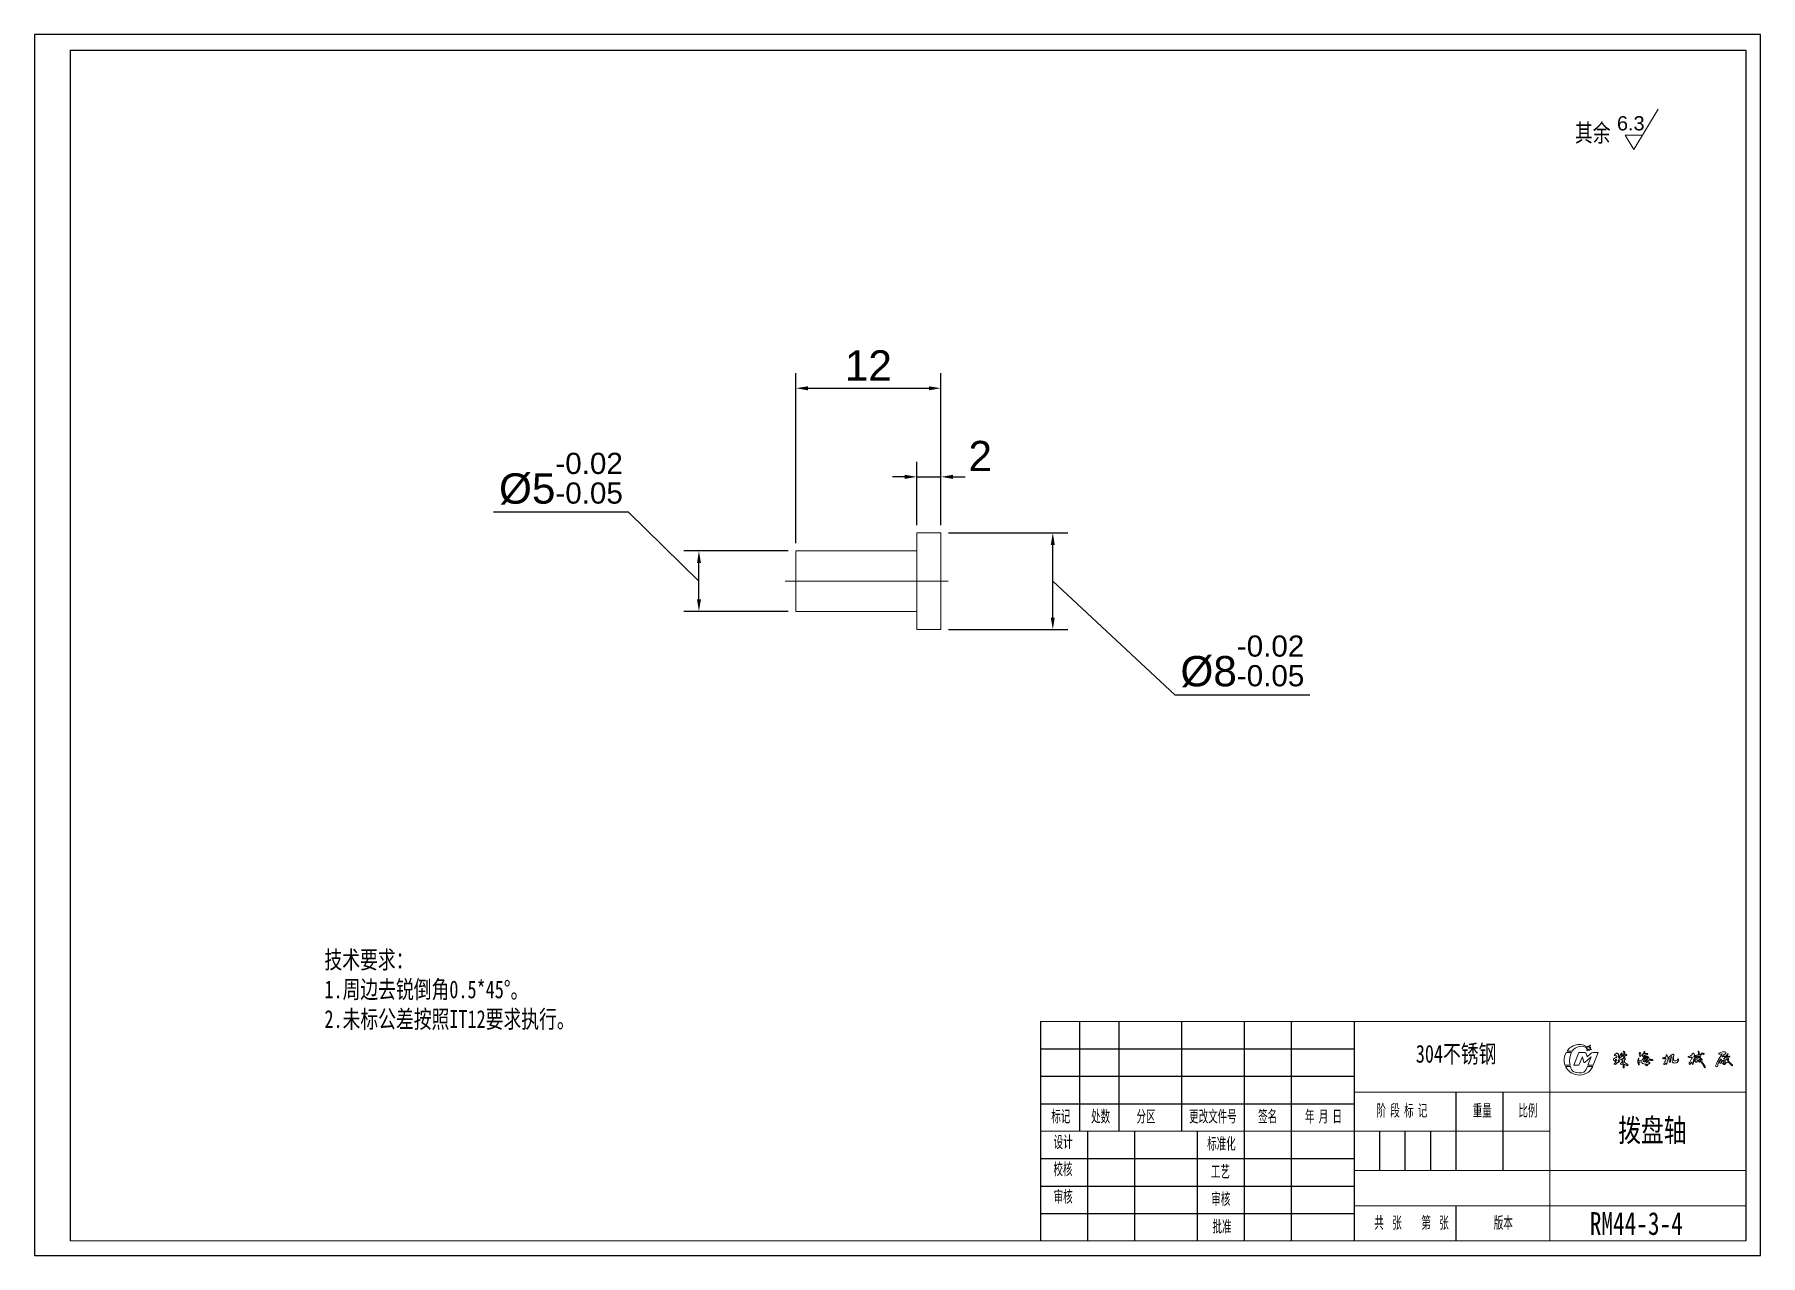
# Model space of a CAD drawing. Header units: millimetres. Extents: x 159972 to 160114, y -89842 to -89741.
import ezdxf

# ---------------------------------------------------------------- set-up
doc = ezdxf.new("R2010")
doc.units = ezdxf.units.MM
doc.linetypes.add('ACAD_ISO04W100', pattern=[30, 24, -3, 0, -3])
for name, color, linetype in [('10', 7, 'Continuous'), ('5', 7, 'Continuous'), ('9', 7, 'Continuous')]:
    doc.layers.add(name, color=color, linetype=linetype)
doc.layers.add('中心线', color=6, linetype='ACAD_ISO04W100', lineweight=0)
doc.layers.add('尺寸线', color=100, linetype='Continuous', lineweight=5)
doc.styles.add('SLDTEXTSTYLE1', font='TXT', dxfattribs={"width": 0.7, "bigfont": 'bigfont'})
doc.styles.get("Standard").update_dxf_attribs({"font": 'arial.ttf'})
doc.dimstyles.new('ISO-25', dxfattribs={"dimtxt": 2.5, "dimasz": 2.5, "dimexe": 1.25, "dimexo": 0.625, "dimtad": 1, "dimtih": 1, "dimtoh": 1, "dimtxsty": 'Standard', "dimcen": 2.5, "dimadec": 0, "dimazin": 0, "dimtfac": 1, "dimtmove": 0, "dimatfit": 3, "dimfxl": 1, "dimarcsym": 0})

# ---------------------------------------------------------------- blocks, each defined once
blk = doc.blocks.new('*D520')
at = {"layer": 'Defpoints', "color": 0, "transparency": 16777216}
for p in [(160046.42, -89781.99), (160055.66, -89781.99), (160046.42, -89789.99)]:
    blk.add_point(p, dxfattribs=at)
at = {"layer": '尺寸线', "color": 0, "lineweight": -2, "transparency": 16777216}
for p, q in [((160047.04, -89781.99), (160056.91, -89781.99)), ((160055.66, -89788.99), (160055.66, -89782.99)), ((160055.66, -89785.99), (160065.73, -89795.37)), ((160047.04, -89789.99), (160056.91, -89789.99)), ((160065.73, -89795.37), (160076.9, -89795.37))]:
    blk.add_line(p, q, dxfattribs=at)
at = {"layer": '尺寸线', "color": 0, "transparency": 16777216}
for points in [[(160055.49, -89782.99), (160055.82, -89782.99), (160055.66, -89781.99)], [(160055.49, -89788.99), (160055.82, -89788.99), (160055.66, -89789.99)]]:
    blk.add_solid(points, dxfattribs=at)
at = {"layer": '尺寸线', "color": 0, "transparency": 16777216, "insert": (160071.32, -89792.62), "char_height": 2.5, "attachment_point": 5}
blk.add_mtext('%%C8{\\H0.7x;\\S-0.02^ -0.05;}', dxfattribs=at)
blk = doc.blocks.new('*D521')
at = {"layer": 'Defpoints', "color": 0, "transparency": 16777216}
for p in [(160026.42, -89783.49), (160034.42, -89783.49), (160034.42, -89788.49)]:
    blk.add_point(p, dxfattribs=at)
at = {"layer": '尺寸线', "color": 0, "lineweight": -2, "transparency": 16777216}
for p, q in [((160020.6, -89780.28), (160009.44, -89780.28)), ((160026.42, -89785.99), (160020.6, -89780.28)), ((160033.79, -89783.49), (160025.17, -89783.49)), ((160026.42, -89787.49), (160026.42, -89784.49)), ((160033.79, -89788.49), (160025.17, -89788.49))]:
    blk.add_line(p, q, dxfattribs=at)
at = {"layer": '尺寸线', "color": 0, "transparency": 16777216}
for points in [[(160026.26, -89784.49), (160026.59, -89784.49), (160026.42, -89783.49)], [(160026.26, -89787.49), (160026.59, -89787.49), (160026.42, -89788.49)]]:
    blk.add_solid(points, dxfattribs=at)
at = {"layer": '尺寸线', "color": 0, "transparency": 16777216, "insert": (160015.02, -89777.53), "char_height": 2.5, "attachment_point": 5}
blk.add_mtext('%%C5{\\H0.7x;\\S-0.02^ -0.05;}', dxfattribs=at)
blk = doc.blocks.new('*D522')
at = {"layer": 'Defpoints', "color": 0, "transparency": 16777216}
for p in [(160046.42, -89770.05), (160046.42, -89781.99), (160034.42, -89783.49)]:
    blk.add_point(p, dxfattribs=at)
at = {"layer": '尺寸线', "color": 0, "lineweight": -2, "transparency": 16777216}
for p, q in [((160034.42, -89782.86), (160034.42, -89768.8)), ((160046.42, -89781.36), (160046.42, -89768.8)), ((160035.42, -89770.05), (160045.42, -89770.05))]:
    blk.add_line(p, q, dxfattribs=at)
at = {"layer": '尺寸线', "color": 0, "transparency": 16777216}
for points in [[(160035.42, -89769.89), (160035.42, -89770.22), (160034.42, -89770.05)], [(160045.42, -89769.89), (160045.42, -89770.22), (160046.42, -89770.05)]]:
    blk.add_solid(points, dxfattribs=at)
at = {"layer": '尺寸线', "color": 0, "transparency": 16777216, "insert": (160040.42, -89768.17), "char_height": 2.5, "attachment_point": 5}
blk.add_mtext('12', dxfattribs=at)
blk = doc.blocks.new('*D523')
at = {"layer": 'Defpoints', "color": 0, "transparency": 16777216}
for p in [(160046.42, -89777.37), (160044.42, -89781.99), (160046.42, -89781.99)]:
    blk.add_point(p, dxfattribs=at)
at = {"layer": '尺寸线', "color": 0, "lineweight": -2, "transparency": 16777216}
for p, q in [((160044.42, -89781.36), (160044.42, -89776.12)), ((160046.42, -89781.36), (160046.42, -89776.12)), ((160043.42, -89777.37), (160042.42, -89777.37)), ((160044.42, -89777.37), (160046.42, -89777.37)), ((160047.42, -89777.37), (160048.42, -89777.37))]:
    blk.add_line(p, q, dxfattribs=at)
at = {"layer": '尺寸线', "color": 0, "transparency": 16777216}
for points in [[(160043.42, -89777.2), (160043.42, -89777.54), (160044.42, -89777.37)], [(160047.42, -89777.2), (160047.42, -89777.54), (160046.42, -89777.37)]]:
    blk.add_solid(points, dxfattribs=at)
at = {"layer": '尺寸线', "color": 0, "transparency": 16777216, "insert": (160049.66, -89775.65), "char_height": 2.5, "attachment_point": 5}
blk.add_mtext('2', dxfattribs=at)

msp = doc.modelspace()

# ---------------------------------------------------------------- linework, layer by layer
at = {"color": 7, "linetype": 'Continuous', "lineweight": 15}
for p, q in [((160103.673, -89750.326), (160105.673, -89746.993)), ((160102.958, -89749.135), (160103.673, -89750.326)), ((160102.958, -89749.135), (160104.388, -89749.135)), ((160046.417, -89781.99), (160044.417, -89781.99)), ((160044.417, -89789.99), (160044.417, -89781.99)), ((160046.417, -89789.99), (160046.417, -89781.99)), ((160044.417, -89783.49), (160034.417, -89783.49)), ((160034.417, -89783.49), (160034.417, -89788.49)), ((160034.417, -89788.49), (160044.417, -89788.49)), ((160044.417, -89789.99), (160046.417, -89789.99))]:
    msp.add_line(p, q, dxfattribs=at)
at = {"layer": '10', "color": 7, "lineweight": 15}
for p, q in [((160096.735, -89822.36), (160096.735, -89831.427)), ((160080.544, -89828.188), (160112.926, -89828.188)), ((160054.639, -89831.427), (160096.735, -89831.427)), ((160096.735, -89831.427), (160096.735, -89840.493)), ((160080.544, -89834.665), (160112.926, -89834.665)), ((160080.544, -89837.585), (160112.926, -89837.585))]:
    msp.add_line(p, q, dxfattribs=at)
at = {"layer": '5', "color": 7, "lineweight": 15}
for p, q in [((160054.639, -89822.36), (160112.926, -89822.36)), ((160054.639, -89822.36), (160112.926, -89822.36)), ((160098.573, -89824.822), (160098.146, -89824.822)), ((160099.724, -89824.621), (160099.821, -89824.557)), ((160099.844, -89824.629), (160099.726, -89824.629)), ((160099.778, -89824.795), (160099.844, -89824.629)), ((160099.904, -89824.66), (160099.785, -89824.799)), ((160099.853, -89824.489), (160099.866, -89824.398)), ((160099.885, -89824.394), (160099.936, -89824.481)), ((160099.958, -89824.754), (160099.904, -89824.66)), ((160099.936, -89824.481), (160100.067, -89824.319)), ((160099.979, -89824.652), (160099.978, -89824.748)), ((160100.118, -89824.701), (160099.979, -89824.652)), ((160100.074, -89824.324), (160099.995, -89824.509)), ((160099.995, -89824.509), (160100.097, -89824.512)), ((160100.1, -89824.519), (160100.022, -89824.577)), ((160100.022, -89824.577), (160100.129, -89824.684)), ((160108.969, -89824.838), (160108.978, -89824.811)), ((160098.4, -89825.96), (160097.962, -89825.962)), ((160098.024, -89826.075), (160098.417, -89826.075)), ((160098.078, -89824.925), (160098.521, -89824.925)), ((160098.697, -89825.96), (160099.121, -89824.93)), ((160099.123, -89825.96), (160098.697, -89825.96)), ((160099.121, -89824.93), (160099.554, -89824.93)), ((160099.411, -89825.28), (160099.123, -89825.96)), ((160099.534, -89825.745), (160099.411, -89825.28)), ((160099.624, -89825.745), (160099.534, -89825.745)), ((160100.138, -89825.294), (160099.624, -89825.745)), ((160099.758, -89825.068), (160099.815, -89825.27)), ((160099.815, -89825.27), (160100.104, -89824.999)), ((160099.836, -89826.075), (160100.269, -89826.075)), ((160099.868, -89825.963), (160100.138, -89825.294)), ((160100.296, -89825.963), (160099.868, -89825.963)), ((160100.294, -89824.93), (160100.723, -89824.93)), ((160100.723, -89824.93), (160100.296, -89825.963)), ((160102.037, -89825.9), (160102.046, -89825.873)), ((160102.136, -89825.53), (160102.124, -89825.546)), ((160102.18, -89825.601), (160102.161, -89825.662)), ((160102.175, -89825.702), (160102.225, -89825.555)), ((160102.211, -89825.345), (160102.237, -89825.329)), ((160102.252, -89825.203), (160102.226, -89825.189)), ((160102.405, -89825.324), (160102.434, -89825.328)), ((160102.411, -89825.615), (160102.43, -89825.591)), ((160102.43, -89825.591), (160102.461, -89825.594)), ((160102.569, -89825.9), (160102.549, -89825.878)), ((160102.582, -89825.529), (160102.58, -89825.5)), ((160102.61, -89825.539), (160102.582, -89825.529)), ((160102.623, -89825.145), (160102.635, -89825.169)), ((160102.769, -89825.557), (160102.751, -89825.538)), ((160102.757, -89825.755), (160102.765, -89825.886)), ((160102.776, -89825.722), (160102.776, -89825.7)), ((160102.786, -89825.948), (160102.776, -89825.722)), ((160102.809, -89826.184), (160102.793, -89826.161)), ((160102.83, -89825.202), (160102.803, -89825.191)), ((160102.866, -89826.15), (160102.865, -89826.177)), ((160102.957, -89825.167), (160102.93, -89825.179)), ((160103.19, -89825.973), (160103.179, -89825.996)), ((160104.052, -89825.404), (160104.073, -89825.391)), ((160104.078, -89825.946), (160104.054, -89825.943)), ((160104.078, -89825.742), (160104.074, -89825.771)), ((160104.102, -89825.725), (160104.078, -89825.742)), ((160104.097, -89825.924), (160104.078, -89825.946)), ((160104.117, -89824.935), (160104.143, -89824.921)), ((160104.143, -89824.921), (160104.17, -89824.935)), ((160104.328, -89825.706), (160104.309, -89825.686)), ((160104.328, -89825.737), (160104.328, -89825.706)), ((160104.5, -89825.005), (160104.496, -89825.036)), ((160104.549, -89824.964), (160104.5, -89825.005)), ((160104.516, -89825.477), (160104.526, -89825.49)), ((160104.524, -89824.849), (160104.555, -89824.854)), ((160104.581, -89825.275), (160104.534, -89825.457)), ((160104.552, -89825.703), (160104.569, -89825.679)), ((160104.567, -89825.184), (160104.559, -89825.16)), ((160104.578, -89825.616), (160104.6, -89825.602)), ((160104.582, -89825.395), (160104.599, -89825.315)), ((160104.635, -89825.38), (160104.6, -89825.405)), ((160104.615, -89825.417), (160104.633, -89825.403)), ((160104.645, -89825.401), (160104.657, -89825.412)), ((160104.648, -89825.985), (160104.649, -89825.957)), ((160104.763, -89825.483), (160104.753, -89825.548)), ((160104.773, -89825.587), (160104.791, -89825.441)), ((160104.864, -89825.869), (160104.838, -89825.877)), ((160104.965, -89825.826), (160104.954, -89825.855)), ((160104.971, -89825.746), (160104.984, -89825.768)), ((160105.238, -89825.553), (160105.235, -89825.584)), ((160106.054, -89825.424), (160106.037, -89825.407)), ((160106.205, -89825.424), (160106.166, -89825.443)), ((160106.206, -89825.92), (160106.18, -89825.927)), ((160106.301, -89825.42), (160106.275, -89825.404)), ((160106.322, -89825.815), (160106.295, -89825.814)), ((160106.306, -89825.457), (160106.301, -89825.42)), ((160106.329, -89825.853), (160106.322, -89825.815)), ((160106.334, -89825.156), (160106.341, -89825.124)), ((160106.341, -89825.124), (160106.373, -89825.124)), ((160106.394, -89825.87), (160106.364, -89825.886)), ((160106.485, -89825.299), (160106.512, -89825.327)), ((160106.58, -89825.256), (160106.573, -89825.289)), ((160106.626, -89825.713), (160106.658, -89825.716)), ((160106.722, -89825.334), (160106.739, -89825.305)), ((160106.786, -89825.257), (160106.808, -89825.272)), ((160108.316, -89825.879), (160108.292, -89825.903)), ((160108.484, -89825.748), (160108.479, -89825.716)), ((160108.482, -89825.103), (160108.485, -89825.034)), ((160108.544, -89825.889), (160108.526, -89825.912)), ((160108.63, -89825.313), (160108.656, -89825.324)), ((160108.676, -89825.425), (160108.654, -89825.432)), ((160108.709, -89825.128), (160108.709, -89825.156)), ((160108.806, -89825.295), (160108.726, -89825.38)), ((160108.78, -89825.666), (160108.753, -89825.651)), ((160108.813, -89825.743), (160108.783, -89825.737)), ((160108.798, -89825.4), (160108.844, -89825.351)), ((160108.969, -89825.217), (160108.889, -89825.241)), ((160108.961, -89825.281), (160109.003, -89825.274)), ((160108.97, -89825.568), (160108.963, -89825.538)), ((160108.966, -89825.389), (160108.966, -89825.363)), ((160108.983, -89824.868), (160108.969, -89824.838)), ((160109.125, -89825.191), (160108.969, -89825.217)), ((160109.006, -89825.654), (160108.981, -89825.67)), ((160108.998, -89824.967), (160108.983, -89824.868)), ((160109.057, -89825.599), (160109.006, -89825.654)), ((160109.011, -89825.276), (160109.037, -89825.301)), ((160109.043, -89825.667), (160109.094, -89825.657)), ((160109.076, -89825.507), (160109.071, -89825.514)), ((160109.073, -89825.371), (160109.107, -89825.362)), ((160109.085, -89825.065), (160109.108, -89825.086)), ((160109.203, -89825.461), (160109.207, -89825.495)), ((160109.207, -89825.495), (160109.235, -89825.519)), ((160109.258, -89825.431), (160109.287, -89825.439)), ((160109.294, -89825.595), (160109.277, -89825.621)), ((160109.293, -89824.962), (160109.278, -89824.993)), ((160109.278, -89824.993), (160109.303, -89825.021)), ((160109.48, -89825.043), (160109.468, -89825.01)), ((160109.565, -89826.175), (160109.534, -89826.183)), ((160110.908, -89825.499), (160110.9, -89825.475)), ((160110.903, -89825.718), (160110.908, -89825.686)), ((160110.944, -89825.768), (160110.903, -89825.718)), ((160110.963, -89825.29), (160110.994, -89825.295)), ((160111.071, -89825.768), (160111.046, -89825.79)), ((160111.111, -89825.402), (160111.097, -89825.437)), ((160111.332, -89825.4), (160111.3, -89825.399)), ((160111.376, -89825.232), (160111.363, -89825.266)), ((160111.363, -89825.266), (160111.375, -89825.289)), ((160111.437, -89825.028), (160111.457, -89825.054)), ((160111.564, -89825.241), (160111.588, -89825.266)), ((159974.459, -89840.493), (160112.928, -89840.493))]:
    msp.add_line(p, q, dxfattribs=at)
for centre, radius, start, end in [((160099.155, -89825.45), 1.188, 53.99854, 148.11308), ((160099.326, -89825.298), 0.891, 56.30183, 147.72417), ((160099.726, -89824.625), 0.00422, 123.59808, 270), ((160099.782, -89824.796), 0.00422, 158.25924, 319.48501), ((160099.876, -89824.4), 0.0105, 30.5695, 172.24527), ((160099.967, -89824.748), 0.0105, 210.0475, 359.33925), ((160100.07, -89824.322), 0.00422, 336.84757, 141.15035), ((160100.097, -89824.516), 0.00422, 306.89987, 88.42974), ((160100.122, -89824.691), 0.0105, 250.62338, 44.9943), ((160102.785, -89824.839), 0.0394, 66.69586, 147.69693), ((160102.744, -89824.878), 0.0612, 25.63936, 82.80869), ((160102.796, -89824.918), 0.115, 12.6009, 87.89792), ((160108.992, -89824.854), 0.045, 21.32184, 108.17619), ((160099.107, -89825.566), 1.212, 148.10678, 199.0712), ((160099.117, -89825.582), 1.2, 204.25819, 263.22268), ((160099.83, -89825.603), 1.474, 152.64769, 194.03749), ((160099.023, -89825.989), 0.612, 188.07778, 239.36943), ((160099.169, -89825.585), 1.204, 260.74299, 335.98713), ((160098.831, -89825.756), 1.054, 312.06403, 342.41098), ((160099.569, -89825.128), 0.199, 17.84837, 94.25997), ((160100.319, -89825.296), 0.366, 93.88116, 125.93911), ((160102.07, -89825.507), 0.0918, 111.73471, 250.43201), ((160101.824, -89824.941), 0.525, 293.74076, 304.37866), ((160102.12, -89825.434), 0.473, 259.91518, 270.87813), ((160101.908, -89825.867), 0.303, 52.03613, 64.44068), ((160102.897, -89826.488), 1.05, 135.77997, 144.14487), ((160102.14, -89825.172), 0.089, 115.88205, 173.9154), ((160102.128, -89825.052), 0.135, 235.55963, 273.09561), ((160102.498, -89825.187), 0.598, 227.57647, 233.63482), ((160102.142, -89825.094), 0.0407, 90.16643, 177.15274), ((160102.224, -89825.537), 0.192, 94.00789, 122.49705), ((160102.159, -89825.552), 0.0357, 171.39316, 285.58996), ((160102.119, -89825.789), 0.118, 274.20871, 318.69402), ((160102.186, -89825.006), 0.187, 254.45682, 282.35154), ((160102.163, -89825.544), 0.0308, 67.96471, 152.63215), ((160102.225, -89825.108), 0.0994, 95.00357, 146.77594), ((160102.15, -89825.659), 0.0114, 236.67345, 342.78491), ((160102.043, -89825.662), 0.139, 317.34984, 342.87309), ((160102.169, -89825.597), 0.0114, 342.78491, 91.18323), ((160102.132, -89825.351), 0.171, 284.42988, 294.48738), ((160102.204, -89825.521), 0.0154, 338.4925, 93.47325), ((160102.571, -89826.142), 0.456, 123.39982, 142.88236), ((160102.269, -89825.053), 0.0683, 40.56591, 139.98771), ((160102.194, -89825.547), 0.0315, 345.40153, 40.67624), ((160102.074, -89825.271), 0.173, 340.21454, 1.49825), ((160102.108, -89825.225), 0.145, 343.75878, 9.03261), ((160101.841, -89824.955), 0.939, 300.69424, 306.31765), ((160102.133, -89825.385), 0.421, 55.36323, 63.54781), ((160102.235, -89825.524), 0.173, 317.22654, 337.38014), ((160102.368, -89825.595), 0.0467, 262.75607, 335.03996), ((160102.675, -89824.908), 0.329, 203.40216, 213.911), ((160102.638, -89825.219), 0.256, 170.36434, 204.19773), ((160102.281, -89825.113), 0.122, 328.87571, 9.96208), ((160102.29, -89825.506), 0.135, 321.28638, 0.14287), ((160102.646, -89825.958), 0.351, 125.14715, 135.17814), ((160102.478, -89825.494), 0.0542, 96.06335, 192.77441), ((160102.282, -89825.245), 0.172, 331.4243, 351.08691), ((160102.423, -89825.626), 0.0499, 295.09104, 39.4683), ((160102.53, -89825.302), 0.083, 117.42123, 158.79048), ((160102.546, -89825.44), 0.0984, 90.76751, 143.3679), ((160102.41, -89825.415), 0.0666, 338.26911, 30.74864), ((160102.57, -89825.242), 0.0794, 126.9119, 170.0414), ((160102.142, -89824.997), 0.422, 334.47962, 342.72974), ((160102.837, -89825.277), 0.331, 131.13318, 152.18921), ((160102.446, -89825.122), 0.24, 294.24208, 316.26159), ((160102.247, -89825.784), 0.316, 342.7667, 353.93769), ((160102.612, -89825.836), 0.0535, 96.00648, 160.44021), ((160102.656, -89825.528), 0.382, 256.86891, 284.61724), ((160102.686, -89825.622), 0.162, 99.81165, 131.03223), ((160102.185, -89825.367), 0.592, 315.43317, 324.4382), ((160102.68, -89825.436), 0.125, 235.83347, 305.07277), ((160102.67, -89825.036), 0.0518, 71.26752, 170.74483), ((160102.93, -89825.595), 0.436, 127.31067, 135.32762), ((160102.798, -89825.192), 0.181, 145.51709, 164.82413), ((160102.733, -89825.356), 0.211, 93.20974, 117.52757), ((160102.378, -89824.873), 0.347, 321.3255, 331.19696), ((160102.699, -89825.502), 0.0568, 72.56929, 135.4047), ((160102.611, -89825.102), 0.156, 290.38055, 312.91964), ((160104.547, -89827.244), 2.426, 138.66815, 140.81882), ((160102.65, -89825.01), 0.0438, 316.66988, 32.3132), ((160102.72, -89825.351), 0.097, 267.43343, 338.97668), ((160102.729, -89825.096), 0.121, 264.95169, 308.03305), ((160102.79, -89825.238), 0.115, 81.92744, 126.67163), ((160102.621, -89825.535), 0.15, 314.20692, 351.58046), ((160102.705, -89825.704), 0.0392, 312.80177, 359.72413), ((160102.746, -89825.73), 0.0143, 191.77564, 274.76943), ((160102.761, -89825.709), 0.0172, 30.37273, 163.99607), ((160102.745, -89825.756), 0.0114, 3.57579, 82.82114), ((160102.754, -89825.887), 0.0114, 264.40984, 3.57579), ((160101.715, -89826.088), 1.08, 356.16, 7.45446), ((160102.507, -89825.029), 0.342, 356.13915, 31.29985), ((160102.786, -89825.064), 0.0636, 288.53917, 10.41098), ((160102.819, -89826.043), 0.142, 265.92367, 288.99747), ((160104.684, -89825.638), 1.89, 169.54971, 172.32807), ((160102.548, -89825.235), 0.284, 347.61238, 6.50537), ((160103.029, -89825.989), 0.179, 152.93266, 192.2151), ((160102.945, -89826.102), 0.092, 170.8204, 210.91739), ((160102.597, -89826.058), 0.259, 353.48882, 6.8611), ((160102.891, -89825.965), 0.0605, 53.29979, 111.01202), ((160103.067, -89825.685), 0.192, 166.95309, 194.40932), ((160102.168, -89825.328), 0.778, 336.20184, 340.66322), ((160103.169, -89825.349), 0.48, 233.13321, 244.16571), ((160103.034, -89825.377), 0.133, 159.46151, 185.23184), ((160103.115, -89825.205), 0.282, 220.65354, 233.05021), ((160102.962, -89825.576), 0.0606, 130.87673, 189.16745), ((160102.715, -89824.991), 0.218, 346.7386, 26.84101), ((160103.386, -89825.353), 0.478, 166.56195, 177.22767), ((160103.088, -89825.233), 0.167, 161.24927, 183.02782), ((160102.889, -89825.458), 0.0792, 294.8967, 339.12946), ((160102.998, -89825.054), 0.0733, 169.41921, 216.93768), ((160102.879, -89826.144), 0.233, 40.42099, 78.10447), ((160102.985, -89824.911), 0.193, 256.37479, 283.87397), ((160102.277, -89825.671), 0.71, 15.08818, 19.81229), ((160102.974, -89824.994), 0.174, 264.49128, 284.4301), ((160102.534, -89826.525), 0.857, 40.12015, 60.26806), ((160102.295, -89824.113), 1.274, 304.54577, 308.42677), ((160103.044, -89825.165), 0.0687, 52.06811, 100.59966), ((160103.119, -89825.924), 0.0929, 227.82776, 309.58112), ((160104.144, -89825.661), 0.155, 172.67696, 206.24608), ((160103.377, -89825.481), 0.634, 345.35926, 353.68154), ((160105.033, -89825.607), 1.036, 186.8083, 198.94544), ((160104.218, -89825.602), 0.217, 150.43685, 166.48195), ((160103.652, -89825.352), 0.403, 339.33731, 352.68595), ((160104.202, -89825.576), 0.149, 165.44538, 199.15041), ((160103.878, -89825.445), 0.202, 332.22312, 15.46446), ((160103.811, -89824.287), 1.362, 280.54822, 288.24676), ((160103.757, -89825.895), 0.34, 355.24294, 21.39194), ((160104.053, -89825.014), 0.713, 273.97991, 278.85581), ((160104.252, -89824.987), 0.144, 159.05098, 196.84599), ((160104.552, -89825.015), 0.438, 181.72603, 206.7303), ((160104.992, -89824.919), 0.881, 199.4082, 203.32193), ((160104.283, -89825.915), 0.231, 83.52515, 121.48032), ((160104.226, -89824.935), 0.0562, 179.85433, 247.00262), ((160104.107, -89825.13), 0.158, 298.71089, 345.13535), ((160103.97, -89825.127), 0.273, 4.16649, 30.95386), ((160104.187, -89825.233), 0.351, 278.35182, 308.34024), ((160104.646, -89825.034), 0.41, 190.29648, 199.45662), ((160104.413, -89825.748), 0.0859, 172.86773, 253.42089), ((160104.694, -89825.227), 0.334, 144.34957, 170.68907), ((160103.864, -89825.351), 0.532, 13.13159, 19.52313), ((160104.417, -89825.196), 0.0496, 224.4428, 331.22424), ((160104.188, -89826.692), 0.885, 70.91261, 76.87081), ((160104.295, -89825.424), 0.137, 322.56195, 347.73017), ((160102.538, -89823.978), 2.16, 330.76649, 333.99261), ((160104.681, -89825.558), 0.272, 144.60088, 157.4718), ((160104.49, -89825.648), 0.0472, 147.82, 225.32738), ((160104.696, -89826.2), 0.627, 91.09513, 113.0134), ((160104.635, -89825.11), 0.599, 252.69997, 262.0361), ((160104.29, -89825.303), 0.195, 330.18511, 347.99972), ((160104.517, -89825.237), 0.0593, 102.74047, 162.33987), ((160104.595, -89825.639), 0.246, 241.49331, 269.79703), ((160102.913, -89823.964), 1.838, 328.44852, 331.21479), ((160105.138, -89825.681), 0.739, 143.38742, 152.8231), ((160104.542, -89824.959), 0.0895, 239.46341, 298.59173), ((160104.548, -89825.218), 0.0584, 78.85274, 139.1547), ((160104.656, -89825.586), 0.177, 133.38991, 142.03165), ((160104.561, -89825.342), 0.152, 256.87561, 276.74517), ((160104.188, -89825.069), 0.396, 334.36531, 343.16404), ((160104.492, -89824.894), 0.0905, 309.16772, 348.94294), ((160103.964, -89825.158), 0.665, 21.79876, 27.21515), ((160104.774, -89825.678), 0.205, 162.46075, 180.49175), ((160104.585, -89825.466), 0.0274, 257.35369, 8.59842), ((160104.774, -89825.375), 0.218, 135.77568, 152.49696), ((160104.593, -89825.396), 0.0112, 174.36274, 305.45423), ((160104.588, -89824.947), 0.0908, 267.65225, 307.84646), ((160104.681, -89826.367), 0.489, 82.33881, 100.222), ((160104.64, -89825.341), 0.0485, 132.13492, 147.01586), ((160104.549, -89825.735), 0.143, 30.60002, 69.33977), ((160104.653, -89825.351), 0.0653, 87.96358, 135.13708), ((160104.853, -89825.436), 0.242, 177.83307, 186.1836), ((160104.622, -89825.426), 0.0112, 128.13944, 185.70466), ((160105.343, -89825.612), 0.822, 145.28134, 151.83317), ((160104.64, -89825.411), 0.0112, 62.84712, 128.13944), ((160104.594, -89825.31), 0.0807, 300.7695, 314.15184), ((160104.73, -89825.333), 0.326, 94.04097, 105.21873), ((160104.7, -89825.956), 0.0595, 208.77301, 271.37545), ((160104.7, -89826.105), 0.157, 86.44899, 109.08666), ((160104.815, -89825.659), 0.334, 110.46738, 119.5821), ((160103.296, -89825.317), 1.418, 343.36215, 345.88869), ((160104.713, -89825.654), 0.0905, 230.0997, 288.7629), ((160104.472, -89824.898), 0.429, 295.31345, 303.35768), ((160104.913, -89825.215), 0.323, 217.59684, 226.2384), ((160104.64, -89825.073), 0.0757, 291.27437, 335.76256), ((160104.617, -89825.24), 0.34, 281.26614, 291.01765), ((160104.731, -89825.427), 0.0464, 206.74106, 293.2294), ((160104.738, -89825.386), 0.0566, 358.35224, 134.77651), ((160104.718, -89825.932), 0.0848, 259.12262, 341.84204), ((160104.866, -89825.59), 0.604, 99.23738, 105.30645), ((160104.757, -89825.341), 0.0979, 48.73299, 120.01574), ((160104.731, -89824.965), 0.141, 261.14893, 286.60528), ((160104.705, -89825.903), 0.0456, 275.85777, 27.63047), ((160104.742, -89825.546), 0.0112, 255.96963, 351.74296), ((160104.714, -89825.697), 0.0507, 304.08962, 16.85772), ((160104.752, -89825.481), 0.0112, 351.74296, 101.99256), ((160104.54, -89825.61), 0.234, 341.9753, 5.65657), ((160104.764, -89825.055), 0.0605, 29.98959, 85.48529), ((160104.635, -89824.965), 0.192, 315.36404, 341.91805), ((160104.637, -89825.404), 0.159, 346.49377, 5.8595), ((160104.704, -89825.863), 0.135, 314.57212, 353.66859), ((160104.759, -89825.398), 0.145, 28.24187, 64.4197), ((160105.155, -89825.69), 0.303, 155.57345, 184.64559), ((160104.905, -89825.642), 0.0896, 234.80046, 273.26907), ((160104.885, -89825.709), 0.162, 262.30006, 295.26022), ((160104.913, -89825.654), 0.0953, 74.17181, 110.67067), ((160104.856, -89825.367), 0.0488, 338.24435, 50.47087), ((160104.972, -89825.411), 0.0757, 160.09577, 229.41631), ((160104.857, -89826.082), 0.355, 71.13597, 81.36517), ((160104.993, -89825.022), 0.452, 261.08588, 268.85479), ((160104.975, -89825.88), 0.32, 74.94063, 96.59662), ((160105.159, -89825.858), 0.196, 152.8165, 170.71013), ((160104.779, -89827.179), 1.717, 78.08665, 83.14928), ((160105.221, -89825.177), 0.427, 247.66272, 259.89858), ((160105.124, -89825.645), 0.146, 38.77309, 86.38804), ((160105.174, -89825.477), 0.123, 256.86653, 299.54845), ((160106.081, -89825.414), 0.0443, 88.61056, 171.00204), ((160106.221, -89824.795), 0.651, 255.08217, 265.17792), ((160105.81, -89824.17), 1.23, 282.75949, 289.69337), ((160106.293, -89825.869), 0.164, 142.60953, 185.5261), ((160106.62, -89825.345), 0.73, 227.76456, 232.93961), ((160105.228, -89825.16), 1.115, 326.89245, 332.27689), ((160105.984, -89824.53), 0.921, 283.87896, 288.39849), ((160106.087, -89825.729), 0.224, 301.92472, 337.74683), ((160105.823, -89825.39), 0.488, 323.66249, 352.08888), ((160106.212, -89825.2), 0.129, 275.53426, 19.80089), ((160106.364, -89825.851), 0.0345, 183.7166, 270.64392), ((160106.222, -89825.266), 0.208, 8.57633, 43.3212), ((160106.154, -89825.757), 0.265, 334.88556, 4.48875), ((160107.178, -89825.743), 0.76, 174.6877, 179.49849), ((160107.062, -89825.805), 0.654, 150.74152, 168.3445), ((160106.513, -89825.216), 0.0873, 192.53939, 251.94565), ((160106.616, -89825.44), 0.133, 157.77031, 200.13057), ((160106.407, -89825.329), 0.105, 324.71284, 1.10896), ((160106.78, -89825.57), 0.21, 176.21977, 222.91089), ((160105.059, -89825.381), 1.522, 353.37041, 358.4457), ((160106.201, -89825.377), 0.382, 353.22326, 13.37655), ((160106.699, -89825.416), 0.199, 97.62492, 126.71996), ((160106.602, -89825.618), 0.113, 299.96091, 333.97474), ((160106.635, -89825.123), 0.102, 291.38328, 329.59079), ((160106.948, -89825.519), 0.254, 168.09333, 190.89099), ((160108.007, -89825.547), 1.309, 180.85757, 185.26996), ((160104.888, -89825.089), 1.85, 348.24412, 352.41924), ((160106.494, -89824.81), 0.431, 302.1333, 311.08782), ((160106.521, -89825.043), 0.341, 309.7516, 321.08318), ((160107.375, -89825.999), 1.051, 121.01497, 124.68213), ((160106.141, -89825.405), 0.68, 359.98446, 11.3371), ((160108.012, -89825.439), 1.191, 178.38568, 183.24953), ((160105.892, -89825.596), 0.935, 1.34932, 5.47816), ((160107.096, -89825.603), 0.271, 173.7747, 209.46668), ((160106.893, -89825.14), 0.0727, 345.38413, 144.80873), ((160106.636, -89826.051), 0.387, 44.49478, 54.49986), ((160107.036, -89825.281), 0.514, 256.03282, 286.0682), ((160108.027, -89825.375), 1.096, 171.97534, 186.07816), ((160106.772, -89825.572), 0.183, 5.2333, 26.02074), ((160106.656, -89825.091), 0.315, 335.38476, 347.64566), ((160107.002, -89825.555), 0.0469, 179.65304, 263.12671), ((160107.05, -89825.547), 0.0765, 225.36565, 276.03531), ((160107.089, -89825.294), 0.331, 264.62119, 299.72766), ((160107.112, -89825.54), 0.244, 285.56644, 4.42241), ((160107.21, -89825.517), 0.0769, 304.03292, 19.3571), ((160107.346, -89825.54), 0.0799, 97.374, 142.60412), ((160107.293, -89825.508), 0.064, 348.07803, 47.47698), ((160108.207, -89825.276), 0.0506, 164.68104, 236.53228), ((160107.891, -89824.173), 1.122, 283.75338, 299.43994), ((160108.25, -89825.168), 0.166, 244.58666, 279.90362), ((160108.532, -89825.83), 0.299, 168.75715, 188.62986), ((160108.314, -89825.792), 0.114, 226.63108, 258.92644), ((160108.423, -89825.869), 0.21, 133.79354, 152.12619), ((160109.856, -89826.607), 1.811, 146.2824, 150.59117), ((160108.315, -89825.033), 0.301, 263.10676, 289.05182), ((160108.527, -89825.966), 0.228, 132.11322, 157.7573), ((160107.611, -89825.173), 0.854, 329.85284, 336.70089), ((160108.346, -89825.696), 0.105, 285.90802, 322.94314), ((160109.526, -89826.068), 1.261, 146.00988, 153.76073), ((160108.404, -89825.178), 0.14, 273.57476, 301.33654), ((160108.503, -89825.793), 0.0808, 106.80552, 154.70226), ((160108.409, -89825.082), 0.076, 295.73802, 343.67734), ((160108.422, -89825.334), 0.0662, 333.32896, 33.04183), ((160108.716, -89825.788), 0.235, 170.09056, 187.70482), ((160108.597, -89825.822), 0.114, 178.86858, 231.52787), ((160108.57, -89825.085), 0.0993, 92.38317, 148.90354), ((160108.48, -89825.807), 0.104, 307.91305, 3.57718), ((160108.514, -89825.086), 0.113, 29.05936, 62.6982), ((160109.053, -89825.753), 0.472, 177.52003, 185.77892), ((160107.925, -89825.651), 0.662, 352.93608, 1.78853), ((160108.77, -89825.616), 0.184, 132.14254, 184.52517), ((160108.409, -89825.332), 0.363, 34.18843, 55.84857), ((160108.731, -89825.265), 0.111, 136.29963, 205.60617), ((160108.702, -89825.589), 0.0607, 40.82293, 171.14546), ((160108.719, -89825.582), 0.0766, 178.40215, 296.86375), ((160108.7, -89825.463), 0.0557, 145.75587, 196.87612), ((160108.631, -89825.084), 0.106, 280.30258, 317.03011), ((160108.734, -89825.339), 0.0799, 120.06604, 168.66267), ((160108.767, -89825.474), 0.103, 113.55705, 151.15416), ((160108.843, -89825.354), 0.171, 117.32381, 150.67009), ((160108.756, -89825.5), 0.0508, 260.33848, 339.3398), ((160108.838, -89825.23), 0.0784, 85.12581, 159.15713), ((160108.918, -89825.697), 0.141, 167.22594, 196.26337), ((160108.807, -89825.408), 0.0124, 136.79223, 219.18543), ((160108.711, -89825.473), 0.103, 334.11276, 33.40374), ((160108.872, -89825.354), 0.0879, 101.59953, 138.47708), ((160108.981, -89826.069), 0.366, 106.59712, 117.29771), ((160108.853, -89825.359), 0.0124, 50.34535, 136.79223), ((160108.741, -89824.755), 0.411, 284.62522, 298.58625), ((160108.842, -89825.238), 0.0323, 291.61523, 331.22067), ((160109.096, -89825.123), 0.327, 223.91936, 233.06684), ((160108.901, -89825.28), 0.0401, 106.57999, 138.65368), ((160108.658, -89825.602), 0.248, 332.27933, 356.40053), ((160108.934, -89825.363), 0.041, 211.8628, 320.3412), ((160109, -89825.626), 0.0953, 112.33808, 174.96964), ((160108.924, -89824.949), 0.167, 274.63376, 297.53629), ((160109.025, -89825.313), 0.0777, 162.39629, 220.38071), ((160108.963, -89825.293), 0.0124, 98.9286, 162.02323), ((160109.192, -89825.595), 0.224, 173.2568, 199.67777), ((160109.802, -89824.892), 0.808, 185.35467, 190.09043), ((160108.952, -89825.061), 0.0606, 323.57903, 26.99106), ((160109.005, -89825.287), 0.0124, 63.95188, 98.9286), ((160109.045, -89825.679), 0.0124, 100.81612, 189.86149), ((160109.457, -89825.385), 0.517, 214.91395, 222.13171), ((160108.833, -89824.953), 0.232, 356.92747, 29.94288), ((160109.136, -89825.295), 0.0983, 183.43577, 230.57471), ((160108.923, -89825.534), 0.149, 333.79983, 7.70906), ((160109.546, -89824.917), 0.484, 185.74219, 197.75807), ((160109.091, -89825.524), 0.208, 265.22559, 302.16234), ((160109.126, -89825.528), 0.0532, 86.59074, 157.39669), ((160109.15, -89825.356), 0.0913, 84.32528, 129.54923), ((160108.877, -89825.367), 0.23, 1.34784, 20.86675), ((160109.059, -89825.511), 0.15, 283.29535, 322.17982), ((160109.077, -89824.899), 0.19, 279.60894, 299.35701), ((160109.098, -89825.011), 0.182, 278.36914, 309.82239), ((160109.002, -89825.576), 0.163, 13.91894, 38.73773), ((160108.763, -89825.391), 0.415, 358.63909, 17.65342), ((160109.104, -89825.587), 0.0747, 347.88195, 42.25172), ((160109.19, -89825.146), 0.0836, 35.28434, 103.784), ((160109.467, -89825.319), 0.3, 195.79593, 208.35528), ((160109.213, -89825.743), 0.0434, 17.36706, 104.68947), ((160110.299, -89825.979), 1.365, 139.74669, 142.61696), ((160109.131, -89825.446), 0.127, 324.84653, 6.92606), ((160109.871, -89825.458), 0.674, 203.80113, 217.99314), ((160110.03, -89825.301), 0.818, 203.01254, 219.36768), ((160109.184, -89825.521), 0.132, 326.39261, 38.84945), ((160109.318, -89825.214), 0.253, 53.71884, 95.69989), ((160109.49, -89824.84), 0.26, 224.06332, 255.8517), ((160109.04, -89826.154), 0.411, 29.24927, 43.23074), ((160108.509, -89826.415), 1.069, 23.02971, 33.77647), ((160109.875, -89825.768), 0.512, 201.2342, 216.21796), ((160109.394, -89825.003), 0.0947, 289.88514, 334.75238), ((160109.196, -89826.294), 0.348, 29.13681, 40.08432), ((160110.599, -89825.215), 1.354, 215.24554, 219.50841), ((160109.6, -89826.105), 0.102, 191.22426, 229.74851), ((160109.38, -89826.145), 0.187, 350.69717, 21.33761), ((160110.506, -89826.031), 0.0832, 144.17237, 214.89385), ((160110.493, -89825.996), 0.0995, 236.57187, 353.53592), ((160109.967, -89825.716), 0.542, 330.5705, 344.60798), ((160111.79, -89826.367), 1.396, 150.49191, 158.70448), ((160112.353, -89826.464), 1.943, 144.39322, 156.18351), ((160111.197, -89826.094), 0.611, 156.17451, 171.84725), ((160109.931, -89825.489), 0.792, 333.14693, 340.4125), ((160111.083, -89825.707), 0.822, 103.38514, 121.96981), ((160110.739, -89824.954), 0.107, 211.526, 265.05364), ((160110.951, -89825.802), 0.278, 149.57008, 170.24812), ((160110.21, -89825.261), 0.641, 321.42723, 333.3333), ((160110.809, -89824.88), 0.197, 246.3551, 266.49125), ((160110.847, -89825.759), 0.0841, 170.36269, 258.35962), ((160110.994, -89825.726), 0.231, 126.85048, 184.77042), ((160112.373, -89826.305), 1.872, 142.57197, 148.72607), ((160110.927, -89825.58), 0.147, 128.70562, 167.67336), ((160110.912, -89825.348), 0.296, 93.92541, 113.05638), ((160110.795, -89825.769), 0.0807, 296.26699, 7.90397), ((160110.839, -89825.651), 0.186, 70.99544, 91.21424), ((160110.931, -89825.581), 0.0848, 105.64458, 152.31163), ((160111.23, -89825.719), 0.358, 175.57336, 186.27583), ((160111.044, -89825.747), 0.18, 119.67298, 162.09876), ((160110.627, -89825.006), 0.305, 328.24474, 340.39086), ((160110.918, -89825.125), 0.0768, 57.68166, 109.54099), ((160111.088, -89825.462), 0.588, 86.6853, 109.38389), ((160110.895, -89825.61), 0.0764, 279.859, 329.55007), ((160111.263, -89825.386), 0.445, 133.02447, 141.47338), ((160110.827, -89825.996), 0.256, 32.44039, 62.65213), ((160111.132, -89825.924), 0.377, 82.49047, 117.89979), ((160110.953, -89825.593), 0.0571, 277.86904, 342.46026), ((160111.009, -89825.285), 0.0459, 103.22258, 185.78051), ((160111.222, -89825.354), 0.235, 142.55764, 165.52461), ((160111.131, -89825.272), 0.136, 124.03824, 166.83196), ((160110.984, -89825.754), 0.146, 28.2798, 80.59196), ((160110.924, -89825.421), 0.238, 45.42807, 61.96929), ((160111.182, -89825.742), 0.181, 219.82796, 272.67461), ((160111.13, -89825.772), 0.0858, 192.14943, 281.43708), ((160111.434, -89825.489), 0.503, 127.55775, 138.95119), ((160110.984, -89825.673), 0.129, 312.22426, 354.53917), ((160111.107, -89825.205), 0.0494, 250.82895, 328.87951), ((160111.137, -89825.409), 0.049, 213.84895, 289.59587), ((160111.083, -89825.296), 0.11, 284.86175, 320.05275), ((160111.145, -89825.085), 0.211, 59.89747, 96.25219), ((160111.033, -89824.849), 0.259, 291.36547, 320.75735), ((160111.133, -89825.807), 0.0508, 285.82337, 359.73893), ((160111.19, -89825.328), 0.106, 57.89123, 112.61628), ((160111.08, -89825.887), 0.438, 62.90644, 80.31864), ((160111.083, -89825.215), 0.173, 298.95203, 321.00139), ((160111.115, -89825.617), 0.0941, 344.00346, 45.24173), ((160110.136, -89825.604), 1.067, 348.99341, 354.35643), ((160111.126, -89825.797), 0.142, 297.09266, 351.0472), ((160111.028, -89825.658), 0.178, 343.37318, 4.79056), ((160111.191, -89825.267), 0.0622, 295.25267, 27.83355), ((160111.208, -89824.952), 0.0663, 292.93388, 49.26034), ((160111.341, -89825.816), 0.0746, 132.8218, 182.25923), ((160111.359, -89825.346), 0.0801, 173.56539, 221.70524), ((160111.977, -89825.471), 0.71, 158.37591, 169.09229), ((160111.306, -89825.551), 0.0595, 19.14625, 116.08979), ((160111.322, -89825.713), 0.0581, 236.10494, 304.29465), ((160111.489, -89825.235), 0.174, 149.67755, 171.63458), ((160111.394, -89825.467), 0.0909, 72.4547, 132.90662), ((160111.43, -89825.152), 0.0907, 134.76416, 177.12423), ((160110.534, -89824.856), 1.222, 312.19317, 316.66432), ((160111.421, -89825.518), 0.0606, 193.22324, 255.94484), ((160111.441, -89825.106), 0.0779, 93.49946, 166.2315), ((160111.515, -89825.614), 0.354, 102.49944, 113.25453), ((160110.956, -89825.032), 0.465, 334.51803, 342.68356), ((160111.236, -89825.019), 0.224, 317.14152, 350.82555), ((160111.349, -89825.528), 0.0747, 320.17858, 12.47358), ((160110.553, -89825.452), 0.87, 356.01313, 4.70489), ((160111.134, -89826.193), 0.576, 49.86849, 59.86227), ((160111.495, -89825.341), 0.0923, 86.97612, 128.36632), ((160111.08, -89825.531), 0.397, 347.3147, 356.93361), ((160112.418, -89824.77), 1.273, 221.73635, 227.72098), ((160111.351, -89825.479), 0.146, 330.1538, 9.64947), ((160111.666, -89825.417), 0.177, 149.89594, 192.59769), ((160111.541, -89825.319), 0.0812, 73.34155, 120.35971), ((160113.628, -89823.727), 2.934, 223.64523, 226.8958), ((160111.496, -89825.232), 0.0979, 280.20216, 339.20847), ((160107.528, -89829.657), 5.642, 42.33545, 44.36126), ((160111.064, -89826.533), 0.868, 45.44785, 49.88656), ((160111.855, -89825.849), 0.193, 199.81102, 248.88841), ((160110.554, -89827.032), 1.639, 39.85673, 45.75202), ((160111.769, -89825.988), 0.0441, 291.03733, 9.09892), ((160099.151, -89825.615), 1.002, 243.98588, 292.70965)]:
    msp.add_arc(centre, radius, start, end, dxfattribs=at)
at = {"layer": '9', "color": 7}
for p, q in [((160114.127, -89740.83), (159971.527, -89740.83)), ((159971.527, -89740.83), (159971.527, -89841.693)), ((159974.459, -89742.117), (160112.928, -89742.117)), ((159974.459, -89742.117), (159974.459, -89840.493)), ((160112.928, -89742.117), (160112.928, -89840.493)), ((160114.127, -89841.693), (160114.127, -89740.83)), ((160054.639, -89822.36), (160054.639, -89840.493)), ((160057.877, -89822.36), (160057.877, -89831.427)), ((160061.115, -89822.36), (160061.115, -89831.427)), ((160066.296, -89822.36), (160066.296, -89831.427)), ((160071.477, -89822.36), (160071.477, -89840.493)), ((160075.363, -89822.36), (160075.363, -89840.493)), ((160080.544, -89822.36), (160080.544, -89840.493)), ((160054.639, -89824.626), (160080.544, -89824.626)), ((160054.639, -89826.893), (160080.544, -89826.893)), ((160088.963, -89828.188), (160088.963, -89834.665)), ((160092.849, -89828.188), (160092.849, -89834.665)), ((160054.639, -89829.16), (160080.544, -89829.16)), ((160058.525, -89831.427), (160058.525, -89840.493)), ((160062.41, -89831.427), (160062.41, -89840.493)), ((160067.592, -89831.427), (160067.592, -89840.493)), ((160082.649, -89831.427), (160082.649, -89834.665)), ((160084.754, -89831.427), (160084.754, -89834.665)), ((160086.859, -89831.427), (160086.859, -89834.665)), ((160054.639, -89833.693), (160080.544, -89833.693)), ((160054.639, -89835.96), (160080.544, -89835.96)), ((160088.963, -89837.585), (160088.963, -89840.493)), ((160054.639, -89838.227), (160080.544, -89838.227)), ((159971.527, -89841.693), (160114.127, -89841.693))]:
    msp.add_line(p, q, dxfattribs=at)
at = {"layer": '中心线'}
msp.add_line((160033.557, -89785.99), (160047.008, -89785.99), dxfattribs=at)

# ---------------------------------------------------------------- texts
at = {"color": 7, "linetype": 'Continuous', "lineweight": 15, "insert": (160102.268, -89747.574), "char_height": 1.176, "attachment_point": 1}
msp.add_mtext_dynamic_manual_height_columns('6.3', width=2.1196, gutter_width=7.35, heights=[0], dxfattribs=at)
at = {"attachment_point": 1}
for s, width, gutter_width, insert, char_height in [('{\\fHYSWLongFangSong|b0|i0|c134|p2;其余}', 68.98912, 2.94, (160098.801, -89748.218), 1.47), ('{\\fHYSWLongFangSong|b0|i0|c134|p2;技术要求：\\P1.周边去锐倒角0.5*45%%D。\\P2.未标公差按照IT12要求执行。}', 493.97592, 2.94, (159995.481, -89816.525), 1.47), ('{\\fHYSWLongFangSong|b0|i0|c134|p2;  拨盘轴}', 575.65939, 2.94, (160100.451, -89830.406), 1.8816), ('{\\fHYSWLongFangSong|b0|i0|c134|p2;RM44-3-4}', 100.74039, 0.514, (160100.026, -89838.111), 1.8816)]:
    msp.add_mtext_dynamic_manual_height_columns(s, width=width, gutter_width=gutter_width, heights=[0], dxfattribs=dict(at, insert=insert, char_height=char_height))
at = {"insert": (160085.648, -89824.294), "char_height": 1.8816, "width": 575.65939, "attachment_point": 1}
msp.add_mtext('{\\fHYSWLongFangSong|b0|i0|c134|p2;\\H0.78125x;304不锈钢    \\fSimSun|b0|i0|c134|p2;\\H1.28x; }', dxfattribs=at)
at = {"layer": '9', "color": 7, "char_height": 0.97601, "attachment_point": 2, "style": 'SLDTEXTSTYLE1'}
for s, insert in [('{\\fHYSWLongFangSong|b0|i0|c134|p2;阶 段 标 记}', (160084.506, -89829.221)), ('{\\fHYSWLongFangSong|b0|i0|c134|p2;重量}', (160091.144, -89829.221)), ('{\\fHYSWLongFangSong|b0|i0|c134|p2;比例}', (160094.914, -89829.221)), ('{\\fHYSWLongFangSong|b0|i0|c134|p2;标记}', (160056.323, -89829.708)), ('{\\fHYSWLongFangSong|b0|i0|c134|p2;处数}', (160059.604, -89829.708)), ('{\\fHYSWLongFangSong|b0|i0|c134|p2;分区}', (160063.36, -89829.708)), ('{\\fHYSWLongFangSong|b0|i0|c134|p2;更改文件号}', (160068.889, -89829.708)), ('{\\fHYSWLongFangSong|b0|i0|c134|p2;签名}', (160073.409, -89829.708)), ('{\\fHYSWLongFangSong|b0|i0|c134|p2;年 月 日}', (160078.021, -89829.708)), ('{\\fHYSWLongFangSong|b0|i0|c134|p2;设计}', (160056.514, -89831.826)), ('{\\fHYSWLongFangSong|b0|i0|c134|p2;标准化}', (160069.591, -89831.958)), ('{\\fHYSWLongFangSong|b0|i0|c134|p2;校核}', (160056.498, -89834.063)), ('{\\fHYSWLongFangSong|b0|i0|c134|p2;工艺}', (160069.507, -89834.266)), ('{\\fHYSWLongFangSong|b0|i0|c134|p2;审核}', (160056.515, -89836.339)), ('{\\fHYSWLongFangSong|b0|i0|c134|p2;审核}', (160069.54, -89836.527)), ('{\\fHYSWLongFangSong|b0|i0|c134|p2;批准}', (160069.636, -89838.805)), ('{\\fHYSWLongFangSong|b0|i0|c134|p2;共  张}', (160083.358, -89838.49)), ('{\\fHYSWLongFangSong|b0|i0|c134|p2;第  张}', (160087.239, -89838.49)), ('{\\fHYSWLongFangSong|b0|i0|c134|p2;版本}', (160092.877, -89838.49))]:
    msp.add_mtext(s, dxfattribs=dict(at, insert=insert))

# ---------------------------------------------------------------- dimensions: what is measured, and where the dimension line sits
at = {"layer": '尺寸线'}
dim = msp.add_linear_dim(base=(160046.417, -89770.055), p1=(160034.417, -89783.49), p2=(160046.417, -89781.99), dimstyle='ISO-25', override={"dimasz": 1, "dimtih": 0, "dimtmove": 1}, dxfattribs=at)
dim.commit()
dim.dimension.update_dxf_attribs({"geometry": '*D522', "text_midpoint": (160040.417, -89768.175)})
dim = msp.add_linear_dim(base=(160046.417, -89777.371), p1=(160044.417, -89781.99), p2=(160046.417, -89781.99), dimstyle='ISO-25', override={"dimasz": 1, "dimtih": 0, "dimtmove": 1}, dxfattribs=at)
dim.commit()
dim.dimension.update_dxf_attribs({"geometry": '*D523', "text_midpoint": (160049.657, -89777.532), "dimtype": 160})
for base, p1, p2, picture, middle in [((160026.425, -89783.49), (160034.417, -89788.49), (160034.417, -89783.49), '*D521', (160019.979, -89780.282)), ((160055.656, -89781.99), (160046.417, -89789.99), (160046.417, -89781.99), '*D520', (160066.36, -89795.372))]:
    dim = msp.add_linear_dim(base=base, p1=p1, p2=p2, angle=90, text='%%C<>{\\H0.7x;\\S-0.02^ -0.05;}', dimstyle='ISO-25', override={"dimasz": 1, "dimtih": 0, "dimtmove": 1}, dxfattribs=at)
    dim.commit()
    dim.dimension.update_dxf_attribs({"geometry": picture, "text_midpoint": middle, "dimtype": 160})

doc.saveas('drawing.dxf')
